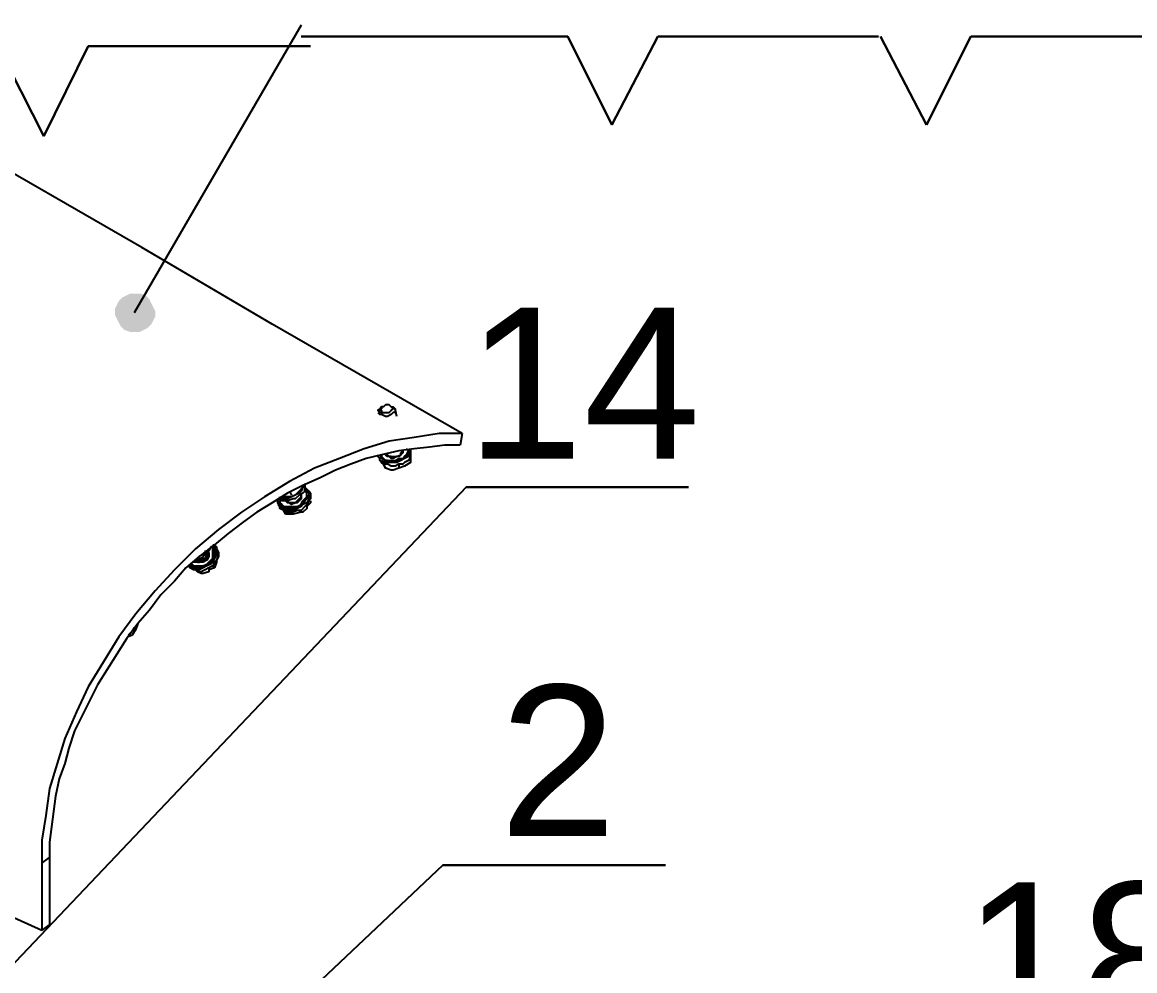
# Model space of a CAD drawing. Extents: x 3 to 592, y 5 to 207.
# Drawn here: x 529.75 to 550.21, y 108.48 to 125.92 of the extents above; entities that cross this region are included whole.
import ezdxf

# ---------------------------------------------------------------- set-up
doc = ezdxf.new("R2010")
doc.units = 0
doc.layers.get('0').update_dxf_attribs({"linetype": 'CONTINUOUS'})
picture_1 = doc.add_image_def('image5.jpg', size_in_pixel=(760, 1236))

msp = doc.modelspace()

# ---------------------------------------------------------------- hatches: boundary and pattern name
h = msp.add_hatch(color=7)
h.paths.add_polyline_path([(554.704237, 166.828611), (554.81007, 166.793333), (554.880626, 166.758056), (554.951181, 166.758056), (555.057015, 166.793333), (555.12757, 166.828611), (555.198126, 166.899167), (555.233404, 166.969722), (555.268681, 167.040278), (555.268681, 167.146111), (555.268681, 167.216667), (555.233404, 167.3225), (555.162848, 167.357778), (555.092293, 167.428333), (555.021737, 167.463611), (554.951181, 167.498889), (554.845348, 167.498889), (554.774793, 167.463611), (554.704237, 167.428333), (554.633681, 167.357778), (554.598404, 167.287222), (554.563126, 167.216667), (554.563126, 167.110833), (554.563126, 167.040278), (554.598404, 166.969722), (554.633681, 166.899167), (554.704237, 166.828611), (554.915904, 167.146111)])
h.paths.add_polyline_path([(507.961181, 190.641111), (508.031737, 190.570556), (508.102293, 190.570556), (508.172848, 190.535278), (508.278681, 190.535278), (508.349237, 190.570556), (508.419793, 190.641111), (508.490348, 190.676389), (508.525626, 190.782222), (508.560904, 190.852778), (508.560904, 190.923333), (508.525626, 191.029167), (508.490348, 191.099722), (508.419793, 191.170278), (508.349237, 191.205556), (508.278681, 191.240833), (508.208126, 191.276111), (508.102293, 191.240833), (508.031737, 191.205556), (507.961181, 191.170278), (507.890626, 191.099722), (507.855348, 191.029167), (507.855348, 190.958611), (507.855348, 190.852778), (507.855348, 190.782222), (507.890626, 190.711667), (507.961181, 190.641111), (508.208126, 190.888056)])
h.paths.add_polyline_path([(565.887293, 108.726111), (568.709515, 106.574167), (567.933404, 105.833333)])
h.paths.add_polyline_path([(565.887293, 111.618889), (568.356737, 114.158889), (569.027015, 113.276944)])
h.paths.add_polyline_path([(554.880626, 54.010278), (554.951181, 53.939722), (555.021737, 53.904444), (555.092293, 53.869167), (555.198126, 53.869167), (555.268681, 53.869167), (555.339237, 53.904444), (555.409793, 53.975), (555.480348, 54.045556), (555.515626, 54.116111), (555.515626, 54.186667), (555.515626, 54.2925), (555.480348, 54.363056), (555.44507, 54.433611), (555.374515, 54.504167), (555.303959, 54.539444), (555.233404, 54.574722), (555.12757, 54.574722), (555.057015, 54.574722), (554.986459, 54.539444), (554.915904, 54.468889), (554.845348, 54.398333), (554.81007, 54.327778), (554.81007, 54.257222), (554.81007, 54.151389), (554.845348, 54.080833), (554.880626, 54.010278), (555.162848, 54.221944)])
h.paths.add_polyline_path([(559.643126, 73.095556), (559.748959, 73.025), (559.819515, 73.025), (559.89007, 72.989722), (559.995904, 73.025), (560.066459, 73.060278), (560.137015, 73.095556), (560.172293, 73.166111), (560.20757, 73.271944), (560.242848, 73.3425), (560.242848, 73.413056), (560.20757, 73.518889), (560.172293, 73.589444), (560.101737, 73.66), (560.031181, 73.695278), (559.960626, 73.730556), (559.854793, 73.730556), (559.784237, 73.695278), (559.713681, 73.66), (559.643126, 73.624722), (559.57257, 73.554167), (559.537293, 73.483611), (559.537293, 73.377778), (559.537293, 73.307222), (559.537293, 73.201389), (559.607848, 73.130833), (559.643126, 73.095556), (559.89007, 73.377778)])
h.paths.add_polyline_path([(502.951737, 82.514722), (502.845904, 82.55), (502.775348, 82.585278), (502.704793, 82.585278), (502.598959, 82.55), (502.528404, 82.514722), (502.457848, 82.444167), (502.42257, 82.373611), (502.387293, 82.303056), (502.387293, 82.197222), (502.387293, 82.126667), (502.42257, 82.056111), (502.493126, 81.985556), (502.563681, 81.915), (502.634237, 81.879722), (502.704793, 81.879722), (502.810626, 81.879722), (502.881181, 81.879722), (502.951737, 81.950278), (503.022293, 81.985556), (503.05757, 82.056111), (503.092848, 82.161944), (503.092848, 82.2325), (503.092848, 82.338333), (503.05757, 82.408889), (502.987015, 82.479444), (502.951737, 82.514722), (502.74007, 82.2325)])
h.paths.add_polyline_path([(531.63257, 120.261944), (531.738404, 120.226667), (531.808959, 120.226667), (531.914793, 120.226667), (531.985348, 120.261944), (532.055904, 120.297222), (532.126459, 120.367778), (532.161737, 120.438333), (532.197015, 120.508889), (532.197015, 120.614722), (532.161737, 120.685278), (532.126459, 120.755833), (532.091181, 120.826389), (532.020626, 120.896944), (531.914793, 120.932222), (531.844237, 120.932222), (531.738404, 120.932222), (531.667848, 120.896944), (531.597293, 120.861667), (531.526737, 120.791111), (531.491459, 120.720556), (531.456181, 120.65), (531.456181, 120.544167), (531.491459, 120.473611), (531.526737, 120.403056), (531.562015, 120.3325), (531.63257, 120.261944), (531.808959, 120.579444)])
h.paths.add_polyline_path([(519.391181, 114.370556), (519.497015, 114.335278), (519.56757, 114.335278), (519.638126, 114.370556), (519.743959, 114.405833), (519.814515, 114.441111), (519.849793, 114.511667), (519.88507, 114.582222), (519.920348, 114.688056), (519.88507, 114.758611), (519.88507, 114.864444), (519.814515, 114.935), (519.779237, 114.970278), (519.673404, 115.040833), (519.602848, 115.040833), (519.532293, 115.040833), (519.426459, 115.040833), (519.355904, 115.005556), (519.285348, 114.970278), (519.25007, 114.899722), (519.214793, 114.793889), (519.179515, 114.723333), (519.179515, 114.6175), (519.214793, 114.546944), (519.25007, 114.476389), (519.320626, 114.405833), (519.391181, 114.370556), (519.532293, 114.688056)])
h.paths.add_polyline_path([(515.616459, 111.583611), (515.263681, 115.111389), (516.322015, 115.076111)])
h.paths.add_polyline_path([(537.912015, 92.921667), (537.98257, 92.886389), (538.088404, 92.851111), (538.158959, 92.851111), (538.229515, 92.886389), (538.30007, 92.921667), (538.370626, 92.992222), (538.441181, 93.062778), (538.441181, 93.168611), (538.441181, 93.239167), (538.441181, 93.309722), (538.405904, 93.415556), (538.370626, 93.486111), (538.30007, 93.521389), (538.194237, 93.556667), (538.123681, 93.591944), (538.053126, 93.556667), (537.947293, 93.556667), (537.876737, 93.521389), (537.806181, 93.450833), (537.770904, 93.380278), (537.735626, 93.274444), (537.735626, 93.203889), (537.770904, 93.133333), (537.806181, 93.0275), (537.841459, 92.956944), (537.912015, 92.921667), (538.088404, 93.203889)])
h.paths.add_polyline_path([(551.846737, 86.077778), (551.917293, 86.0425), (551.987848, 86.007222), (552.093681, 85.971944), (552.164237, 86.007222), (552.27007, 86.0425), (552.340626, 86.077778), (552.375904, 86.148333), (552.411181, 86.218889), (552.446459, 86.289444), (552.446459, 86.395278), (552.446459, 86.465833), (552.411181, 86.536389), (552.340626, 86.606944), (552.27007, 86.6775), (552.199515, 86.6775), (552.093681, 86.712778), (552.023126, 86.712778), (551.95257, 86.6775), (551.882015, 86.606944), (551.811459, 86.571667), (551.776181, 86.501111), (551.740904, 86.395278), (551.740904, 86.324722), (551.740904, 86.218889), (551.811459, 86.148333), (551.846737, 86.077778), (552.093681, 86.36)])
h.paths.add_polyline_path([(556.503404, 74.718333), (556.609237, 74.683056), (556.679793, 74.683056), (556.785626, 74.683056), (556.856181, 74.718333), (556.926737, 74.788889), (556.962015, 74.859444), (556.997293, 74.93), (557.03257, 75.000556), (557.03257, 75.106389), (556.997293, 75.176944), (556.962015, 75.2475), (556.891459, 75.318056), (556.820904, 75.353333), (556.750348, 75.388611), (556.679793, 75.388611), (556.573959, 75.388611), (556.503404, 75.353333), (556.432848, 75.318056), (556.362293, 75.2475), (556.327015, 75.176944), (556.327015, 75.071111), (556.327015, 75.000556), (556.327015, 74.894722), (556.39757, 74.824167), (556.432848, 74.788889), (556.503404, 74.718333), (556.679793, 75.035833)])
h.paths.add_polyline_path([(553.892848, 71.4375), (553.822293, 71.366944), (553.787015, 71.296389), (553.787015, 71.190556), (553.822293, 71.12), (553.85757, 71.049444), (553.892848, 70.978889), (553.963404, 70.908333), (554.033959, 70.873056), (554.139793, 70.873056), (554.210348, 70.873056), (554.280904, 70.873056), (554.386737, 70.943611), (554.422015, 70.978889), (554.49257, 71.049444), (554.49257, 71.155278), (554.527848, 71.225833), (554.49257, 71.331667), (554.457293, 71.402222), (554.422015, 71.472778), (554.351459, 71.508056), (554.280904, 71.543333), (554.17507, 71.578611), (554.104515, 71.578611), (553.998681, 71.543333), (553.928126, 71.508056), (553.892848, 71.4375), (554.139793, 71.225833)])
h.paths.add_polyline_path([(549.165626, 94.9325), (549.236181, 94.897222), (549.342015, 94.861944), (549.41257, 94.861944), (549.483126, 94.861944), (549.588959, 94.897222), (549.659515, 94.9325), (549.694793, 95.003056), (549.73007, 95.073611), (549.765348, 95.179444), (549.765348, 95.25), (549.73007, 95.355833), (549.694793, 95.426389), (549.624237, 95.461667), (549.553681, 95.532222), (549.483126, 95.5675), (549.377293, 95.5675), (549.306737, 95.532222), (549.236181, 95.532222), (549.165626, 95.461667), (549.09507, 95.391111), (549.059793, 95.320556), (549.059793, 95.25), (549.059793, 95.144167), (549.059793, 95.073611), (549.130348, 95.003056), (549.165626, 94.9325), (549.41257, 95.214722)])
h.paths.add_polyline_path([(541.510348, 62.653333), (539.993404, 59.443056), (539.076181, 60.078056)])
h.paths.add_polyline_path([(542.992015, 73.307222), (542.921459, 73.377778), (542.850904, 73.413056), (542.74507, 73.413056), (542.674515, 73.413056), (542.568681, 73.413056), (542.498126, 73.377778), (542.42757, 73.307222), (542.392293, 73.236667), (542.357015, 73.166111), (542.357015, 73.060278), (542.357015, 72.989722), (542.392293, 72.919167), (542.42757, 72.848611), (542.498126, 72.778056), (542.603959, 72.742778), (542.674515, 72.7075), (542.74507, 72.7075), (542.850904, 72.742778), (542.921459, 72.778056), (542.992015, 72.848611), (543.027293, 72.919167), (543.06257, 72.989722), (543.06257, 73.060278), (543.06257, 73.166111), (543.027293, 73.236667), (542.992015, 73.307222), (542.709793, 73.060278)])
h.paths.add_polyline_path([(545.073404, 66.463333), (545.002848, 66.428056), (544.897015, 66.428056), (544.826459, 66.392778), (544.755904, 66.322222), (544.720626, 66.251667), (544.685348, 66.181111), (544.685348, 66.075278), (544.685348, 66.004722), (544.720626, 65.934167), (544.755904, 65.863611), (544.826459, 65.793056), (544.897015, 65.757778), (545.002848, 65.7225), (545.073404, 65.7225), (545.179237, 65.757778), (545.249793, 65.793056), (545.320348, 65.863611), (545.355626, 65.934167), (545.390904, 66.004722), (545.390904, 66.075278), (545.390904, 66.181111), (545.355626, 66.251667), (545.320348, 66.322222), (545.249793, 66.392778), (545.179237, 66.428056), (545.073404, 66.463333), (545.038126, 66.075278)])
h.paths.add_polyline_path([(492.862293, 116.593056), (493.779515, 120.015), (494.767293, 119.556389)])
h.paths.add_polyline_path([(526.411459, 99.941944), (526.482015, 99.906667), (526.55257, 99.871389), (526.623126, 99.836111), (526.728959, 99.836111), (526.799515, 99.871389), (526.87007, 99.906667), (526.940626, 99.977222), (526.975904, 100.047778), (527.011181, 100.118333), (527.011181, 100.224167), (527.011181, 100.294722), (526.975904, 100.365278), (526.940626, 100.435833), (526.87007, 100.506389), (526.799515, 100.541667), (526.693681, 100.541667), (526.623126, 100.541667), (526.517293, 100.541667), (526.446737, 100.506389), (526.411459, 100.435833), (526.340904, 100.365278), (526.305626, 100.259444), (526.305626, 100.188889), (526.340904, 100.118333), (526.340904, 100.0125), (526.411459, 99.941944), (526.658404, 100.188889)])
h.paths.add_polyline_path([(527.646181, 106.574167), (527.716737, 106.538889), (527.787293, 106.503611), (527.857848, 106.468333), (527.963681, 106.503611), (528.034237, 106.503611), (528.104793, 106.574167), (528.175348, 106.609444), (528.210626, 106.715278), (528.245904, 106.785833), (528.245904, 106.856389), (528.210626, 106.962222), (528.175348, 107.032778), (528.14007, 107.103333), (528.069515, 107.138611), (527.998959, 107.173889), (527.893126, 107.209167), (527.82257, 107.173889), (527.716737, 107.173889), (527.646181, 107.103333), (527.610904, 107.068056), (527.540348, 106.962222), (527.540348, 106.891667), (527.540348, 106.821111), (527.540348, 106.715278), (527.575626, 106.644722), (527.646181, 106.574167), (527.893126, 106.821111)])

# ---------------------------------------------------------------- linework, layer by layer
at = {"color": 7}
for points in [[(534.878126, 125.871111), (531.808959, 120.579444)], [(534.878126, 125.659444), (539.781737, 125.659444)], [(539.781737, 125.659444), (534.878126, 125.659444)], [(534.878126, 125.659444), (539.781737, 125.659444)], [(539.781737, 125.659444), (534.878126, 125.659444)], [(534.878126, 125.659444), (539.781737, 125.659444)], [(539.781737, 125.659444), (534.878126, 125.659444)], [(540.593126, 124.036667), (539.781737, 125.659444)], [(539.781737, 125.659444), (540.593126, 124.036667)], [(541.439793, 125.659444), (540.593126, 124.036667)], [(540.593126, 124.036667), (541.439793, 125.659444)], [(541.439793, 125.659444), (545.496737, 125.659444)], [(545.496737, 125.659444), (541.439793, 125.659444)], [(546.378681, 124.036667), (545.532015, 125.659444)], [(545.532015, 125.659444), (546.378681, 124.036667)], [(547.19007, 125.659444), (546.378681, 124.036667)], [(546.378681, 124.036667), (547.19007, 125.659444)], [(547.19007, 125.659444), (551.282293, 125.659444)], [(551.282293, 125.659444), (547.19007, 125.659444)], [(530.150904, 123.825), (529.304237, 125.483056)], [(529.304237, 125.483056), (530.150904, 123.825)], [(530.962293, 125.483056), (530.150904, 123.825)], [(530.150904, 123.825), (530.962293, 125.483056)], [(530.962293, 125.483056), (535.054515, 125.483056)], [(535.054515, 125.483056), (530.962293, 125.483056)], [(531.95007, 121.778889), (528.45757, 123.789722)], [(534.348959, 120.367778), (531.95007, 121.778889)], [(537.841459, 118.356944), (534.348959, 120.367778)], [(536.359793, 118.850833), (536.324515, 118.815556)], [(536.536181, 118.850833), (536.500904, 118.886111)], [(536.536181, 118.850833), (536.571459, 118.850833), (536.606737, 118.815556), (536.606737, 118.780278), (536.606737, 118.745), (536.571459, 118.745)], [(536.571459, 118.745), (536.536181, 118.709722), (536.465626, 118.674444), (536.430348, 118.674444), (536.359793, 118.709722), (536.324515, 118.709722), (536.324515, 118.745), (536.289237, 118.780278), (536.324515, 118.815556)], [(536.289237, 118.745), (536.324515, 118.709722)], [(536.642015, 118.674444), (536.606737, 118.815556)], [(537.841459, 118.356944), (537.418126, 118.356944), (536.959515, 118.286389), (536.500904, 118.215833), (536.042293, 118.074722), (535.583681, 117.898333), (535.12507, 117.721944), (534.666459, 117.475), (534.207848, 117.192778), (533.784515, 116.910556), (533.361181, 116.593056), (532.937848, 116.240278), (532.549793, 115.852222), (532.197015, 115.464167), (531.844237, 115.040833), (531.526737, 114.6175), (531.244515, 114.158889), (530.962293, 113.700278), (530.750626, 113.241667), (530.538959, 112.747778), (530.397848, 112.289167), (530.256737, 111.830556), (530.186181, 111.336667), (530.115626, 110.878056), (530.115626, 110.454722)], [(537.841459, 118.356944), (537.806181, 118.145278)], [(537.806181, 118.145278), (537.523959, 118.145278), (537.241737, 118.11), (536.959515, 118.074722), (536.677293, 118.039444), (536.359793, 117.968889), (536.07757, 117.898333), (535.795348, 117.7925), (535.513126, 117.686667), (535.230904, 117.545556), (534.913404, 117.404444), (534.631181, 117.263333), (534.348959, 117.086944), (534.066737, 116.910556), (533.819793, 116.734167), (533.53757, 116.5225), (533.290626, 116.310833), (533.008404, 116.099167), (532.761459, 115.8875), (532.549793, 115.640556), (532.302848, 115.393611), (532.091181, 115.111389), (531.879515, 114.864444), (531.667848, 114.582222), (531.491459, 114.3), (531.31507, 114.017778), (531.138681, 113.735556), (530.99757, 113.453333), (530.856459, 113.171111), (530.715348, 112.888889), (530.609515, 112.571389), (530.538959, 112.289167), (530.433126, 112.006944), (530.36257, 111.689444), (530.327293, 111.407222), (530.292015, 111.125), (530.256737, 110.842778), (530.256737, 110.560556)], [(536.359793, 117.968889), (536.359793, 117.933611), (536.39507, 117.898333), (536.430348, 117.863056), (536.500904, 117.863056), (536.536181, 117.863056), (536.606737, 117.863056), (536.677293, 117.898333), (536.747848, 117.898333), (536.783126, 117.933611), (536.818404, 117.968889), (536.853681, 118.039444), (536.818404, 118.074722)], [(536.853681, 118.074722), (536.853681, 118.039444), (536.853681, 117.968889), (536.818404, 117.933611), (536.783126, 117.898333), (536.71257, 117.863056), (536.642015, 117.863056), (536.571459, 117.827778), (536.500904, 117.827778), (536.465626, 117.863056), (536.39507, 117.863056)], [(536.888959, 118.074722), (536.888959, 118.039444), (536.888959, 118.004167), (536.888959, 117.968889), (536.853681, 117.933611), (536.783126, 117.898333), (536.71257, 117.863056), (536.642015, 117.827778), (536.571459, 117.827778), (536.500904, 117.827778), (536.430348, 117.827778), (536.39507, 117.827778)], [(536.430348, 117.968889), (536.465626, 117.968889), (536.500904, 117.933611), (536.536181, 117.933611), (536.606737, 117.933611), (536.642015, 117.933611), (536.71257, 117.968889), (536.71257, 118.004167), (536.747848, 118.039444)], [(536.747848, 118.039444), (536.747848, 118.004167), (536.71257, 117.968889), (536.677293, 117.933611), (536.642015, 117.933611), (536.571459, 117.898333), (536.536181, 117.898333), (536.500904, 117.933611), (536.465626, 117.933611), (536.430348, 117.968889)], [(536.747848, 118.039444), (536.747848, 118.004167), (536.71257, 117.968889), (536.677293, 117.933611), (536.642015, 117.933611), (536.571459, 117.898333), (536.536181, 117.933611), (536.465626, 117.933611)], [(536.888959, 118.004167), (536.888959, 118.039444)], [(536.289237, 117.933611), (536.324515, 117.898333)], [(536.39507, 117.827778), (536.324515, 117.863056), (536.324515, 117.898333), (536.289237, 117.933611)], [(536.39507, 117.863056), (536.359793, 117.898333), (536.324515, 117.933611)], [(536.39507, 117.7925), (536.359793, 117.827778), (536.324515, 117.863056), (536.324515, 117.898333)], [(536.39507, 117.7925), (536.359793, 117.827778)], [(536.888959, 118.004167), (536.888959, 117.968889), (536.888959, 117.933611), (536.853681, 117.863056), (536.783126, 117.827778), (536.747848, 117.7925), (536.677293, 117.7925), (536.606737, 117.757222), (536.536181, 117.757222), (536.465626, 117.7925), (536.39507, 117.7925)], [(536.465626, 117.933611), (536.430348, 117.968889)], [(536.888959, 117.863056), (536.888959, 117.827778), (536.783126, 117.757222)], [(536.888959, 117.933611), (536.888959, 117.863056)], [(536.39507, 117.7925), (536.430348, 117.721944)], [(536.430348, 117.721944), (536.39507, 117.7925)], [(536.571459, 117.686667), (536.536181, 117.686667), (536.430348, 117.721944)], [(536.677293, 117.721944), (536.571459, 117.686667)], [(536.677293, 117.7925), (536.677293, 117.721944)], [(536.783126, 117.757222), (536.677293, 117.721944)], [(534.948681, 117.439722), (534.948681, 117.404444), (534.913404, 117.369167), (534.878126, 117.298611), (534.842848, 117.263333), (534.772293, 117.228056), (534.701737, 117.192778), (534.631181, 117.1575), (534.560626, 117.1575), (534.49007, 117.1575)], [(534.948681, 117.439722), (534.948681, 117.369167), (534.948681, 117.298611), (534.913404, 117.263333), (534.842848, 117.228056), (534.772293, 117.1575), (534.737015, 117.1575), (534.631181, 117.122222), (534.560626, 117.122222), (534.525348, 117.122222)], [(534.913404, 117.404444), (534.913404, 117.369167), (534.878126, 117.333889), (534.80757, 117.263333), (534.772293, 117.228056), (534.701737, 117.192778), (534.631181, 117.192778), (534.560626, 117.192778), (534.525348, 117.192778)], [(537.912015, 117.369167), (527.893126, 106.821111)], [(534.948681, 117.369167), (534.948681, 117.333889), (534.983959, 117.298611), (535.019237, 117.263333), (535.019237, 117.228056), (534.983959, 117.1575), (534.948681, 117.122222), (534.913404, 117.051667), (534.842848, 117.016389), (534.772293, 116.981111), (534.701737, 116.981111), (534.666459, 116.981111), (534.595904, 116.981111)], [(534.948681, 117.369167), (534.983959, 117.333889), (535.019237, 117.298611), (535.019237, 117.263333), (535.019237, 117.192778), (535.019237, 117.1575), (534.983959, 117.086944), (534.913404, 117.051667), (534.878126, 117.016389), (534.80757, 116.981111), (534.737015, 116.945833), (534.666459, 116.945833), (534.595904, 116.945833)], [(535.054515, 117.263333), (535.054515, 117.228056), (535.054515, 117.1575), (535.019237, 117.122222), (534.983959, 117.051667), (534.948681, 117.016389), (534.878126, 116.945833), (534.80757, 116.945833), (534.737015, 116.910556), (534.666459, 116.910556), (534.595904, 116.910556)], [(534.666459, 117.298611), (534.701737, 117.228056)], [(534.878126, 117.263333), (534.878126, 117.228056), (534.878126, 117.1575), (534.842848, 117.122222), (534.80757, 117.086944), (534.772293, 117.086944), (534.701737, 117.086944), (534.666459, 117.086944)], [(534.878126, 117.263333), (534.878126, 117.228056), (534.878126, 117.192778), (534.842848, 117.122222)], [(534.842848, 117.1575), (534.878126, 117.192778), (534.878126, 117.228056)], [(534.913404, 117.122222), (534.948681, 117.1575), (534.983959, 117.192778), (534.983959, 117.263333), (534.948681, 117.298611), (534.948681, 117.333889)], [(535.054515, 117.263333), (535.019237, 117.298611)], [(537.912015, 117.369167), (542.004237, 117.369167)], [(542.004237, 117.369167), (537.912015, 117.369167)], [(537.912015, 117.369167), (542.004237, 117.369167)], [(542.004237, 117.369167), (537.912015, 117.369167)], [(537.912015, 117.369167), (542.004237, 117.369167)], [(542.004237, 117.369167), (537.912015, 117.369167)], [(534.525348, 117.122222), (534.454793, 117.1575)], [(534.595904, 116.981111), (534.525348, 117.016389), (534.49007, 117.051667), (534.49007, 117.086944), (534.454793, 117.122222), (534.454793, 117.1575)], [(534.595904, 116.945833), (534.525348, 116.981111), (534.49007, 117.016389), (534.454793, 117.086944), (534.454793, 117.122222), (534.454793, 117.1575)], [(534.454793, 117.051667), (534.49007, 117.016389)], [(534.49007, 117.1575), (534.49007, 117.192778)], [(534.49007, 117.122222), (534.49007, 117.086944), (534.525348, 117.051667), (534.560626, 117.016389), (534.631181, 117.016389), (534.701737, 117.016389), (534.737015, 117.016389), (534.80757, 117.016389), (534.878126, 117.051667), (534.913404, 117.122222)], [(534.595904, 116.910556), (534.560626, 116.945833), (534.49007, 116.981111), (534.49007, 117.016389)], [(534.595904, 117.122222), (534.631181, 117.122222), (534.666459, 117.086944), (534.701737, 117.086944), (534.772293, 117.086944), (534.80757, 117.122222), (534.842848, 117.1575)], [(534.666459, 117.086944), (534.631181, 117.086944), (534.595904, 117.122222)], [(534.842848, 117.122222), (534.80757, 117.086944), (534.772293, 117.086944), (534.701737, 117.051667), (534.666459, 117.086944), (534.631181, 117.086944), (534.595904, 117.122222)], [(535.054515, 117.086944), (534.983959, 117.016389), (534.983959, 116.981111)], [(535.054515, 117.122222), (535.054515, 117.086944)], [(534.595904, 116.875278), (534.560626, 116.945833)], [(534.595904, 116.910556), (534.595904, 116.875278)], [(534.737015, 116.875278), (534.595904, 116.875278)], [(534.878126, 116.910556), (534.737015, 116.875278)], [(534.842848, 116.945833), (534.878126, 116.910556)], [(534.983959, 116.981111), (534.913404, 116.910556), (534.878126, 116.910556)], [(533.22007, 116.275556), (533.184793, 116.205), (533.149515, 116.134444), (533.114237, 116.063889), (533.043681, 116.028611), (532.973126, 115.993333), (532.90257, 115.993333)], [(533.255348, 116.310833), (533.290626, 116.275556), (533.290626, 116.205), (533.290626, 116.134444), (533.290626, 116.099167), (533.255348, 116.028611), (533.184793, 115.958056), (533.149515, 115.922778), (533.078959, 115.8875), (533.008404, 115.8875), (532.937848, 115.8875)], [(533.184793, 116.240278), (533.149515, 116.169722), (533.078959, 116.099167), (533.043681, 116.063889), (532.973126, 116.028611), (532.937848, 116.028611)], [(533.255348, 116.310833), (533.290626, 116.310833), (533.325904, 116.275556), (533.325904, 116.205), (533.325904, 116.134444), (533.290626, 116.063889), (533.255348, 115.993333), (533.22007, 115.958056), (533.149515, 115.922778), (533.078959, 115.8875), (533.008404, 115.852222), (532.973126, 115.852222)], [(533.290626, 116.275556), (533.325904, 116.240278), (533.361181, 116.169722), (533.361181, 116.099167), (533.325904, 116.028611), (533.290626, 115.993333), (533.255348, 115.922778), (533.184793, 115.8875), (533.114237, 115.852222), (533.043681, 115.816944), (532.973126, 115.816944)], [(533.114237, 116.205), (533.114237, 116.169722), (533.078959, 116.134444), (533.008404, 116.099167), (532.973126, 116.063889)], [(533.078959, 115.922778), (533.149515, 115.958056), (533.184793, 115.993333), (533.255348, 116.063889), (533.255348, 116.134444), (533.255348, 116.169722), (533.255348, 116.240278), (533.255348, 116.275556), (533.22007, 116.275556)], [(533.290626, 116.275556), (533.290626, 116.310833)], [(532.973126, 115.993333), (533.008404, 115.993333), (533.078959, 116.028611)], [(533.008404, 115.993333), (532.973126, 115.993333)], [(533.078959, 115.993333), (533.008404, 115.993333), (532.973126, 115.993333)], [(533.184793, 116.169722), (533.184793, 116.134444), (533.184793, 116.099167), (533.149515, 116.028611), (533.078959, 115.993333), (533.043681, 115.993333), (533.008404, 115.993333)], [(533.078959, 116.028611), (533.114237, 116.028611), (533.149515, 116.063889), (533.184793, 116.134444), (533.184793, 116.169722)], [(533.184793, 116.169722), (533.184793, 116.099167), (533.149515, 116.063889), (533.114237, 116.028611), (533.078959, 115.993333)], [(533.325904, 116.028611), (533.325904, 115.993333), (533.290626, 115.8875)], [(533.361181, 116.134444), (533.325904, 116.028611)], [(533.361181, 116.169722), (533.361181, 116.134444)], [(532.832015, 115.922778), (532.832015, 115.8875)], [(532.937848, 115.8875), (532.90257, 115.8875), (532.867293, 115.922778), (532.832015, 115.922778)], [(532.973126, 115.852222), (532.90257, 115.852222), (532.832015, 115.8875), (532.832015, 115.922778)], [(532.973126, 115.816944), (532.937848, 115.852222), (532.867293, 115.8875), (532.832015, 115.8875)], [(532.867293, 115.958056), (532.90257, 115.922778), (532.973126, 115.922778), (533.043681, 115.922778), (533.078959, 115.922778)], [(533.043681, 115.781667), (532.973126, 115.816944)], [(533.008404, 115.816944), (533.043681, 115.781667)], [(533.184793, 115.816944), (533.078959, 115.781667), (533.043681, 115.781667)], [(533.290626, 115.8875), (533.184793, 115.852222), (533.184793, 115.816944)], [(533.255348, 115.922778), (533.290626, 115.8875)], [(531.808959, 114.793889), (531.773681, 114.723333), (531.738404, 114.688056), (531.703126, 114.652778)], [(531.844237, 114.758611), (531.773681, 114.652778)], [(531.879515, 114.864444), (531.844237, 114.758611)], [(531.773681, 114.652778), (531.703126, 114.6175), (531.667848, 114.582222)], [(531.738404, 114.652778), (531.773681, 114.652778)], [(530.115626, 109.22), (529.09257, 109.678611), (528.069515, 110.137222), (527.081737, 110.560556)], [(530.115626, 110.454722), (530.256737, 110.560556)], [(530.115626, 110.454722), (530.115626, 109.22)], [(530.256737, 110.560556), (530.256737, 109.325833)], [(537.488681, 110.419444), (526.658404, 100.188889)], [(537.488681, 110.419444), (541.580904, 110.419444)], [(541.580904, 110.419444), (537.488681, 110.419444)], [(537.488681, 110.419444), (541.580904, 110.419444)], [(541.580904, 110.419444), (537.488681, 110.419444)], [(537.488681, 110.419444), (541.580904, 110.419444)], [(541.580904, 110.419444), (537.488681, 110.419444)], [(530.115626, 109.22), (530.256737, 109.325833)]]:
    msp.add_lwpolyline(points, dxfattribs=at)
msp.add_lwpolyline([(536.536181, 118.780278), (536.571459, 118.815556), (536.536181, 118.850833), (536.500904, 118.886111), (536.430348, 118.886111), (536.39507, 118.850833), (536.359793, 118.850833), (536.359793, 118.815556), (536.324515, 118.780278), (536.359793, 118.780278), (536.359793, 118.745), (536.39507, 118.745), (536.465626, 118.745), (536.500904, 118.745)], close=True, dxfattribs=at)

# ---------------------------------------------------------------- texts
at = {"color": 7, "attachment_point": 1}
for s, insert, char_height in [('{\\fArialUnicodeMS|b0|i0|c0;14}', (537.916356, 120.672009), 2.772729), ('{\\fArialUnicodeMS|b0|i0|c0;2}', (538.527257, 113.732107), 2.77273), ('{\\fArialUnicodeMS|b0|i0|c0;18}', (547.051457, 110.1074), 2.772729)]:
    msp.add_mtext(s, dxfattribs=dict(at, insert=insert, char_height=char_height))

# ---------------------------------------------------------------- pictures from other files: only their frames are drawn
image = msp.add_image(picture_1, insert=(462.612373, 26.904439), size_in_units=(110.2152, 179.750244))
image.dxf.flags = 7

doc.saveas('drawing.dxf')
